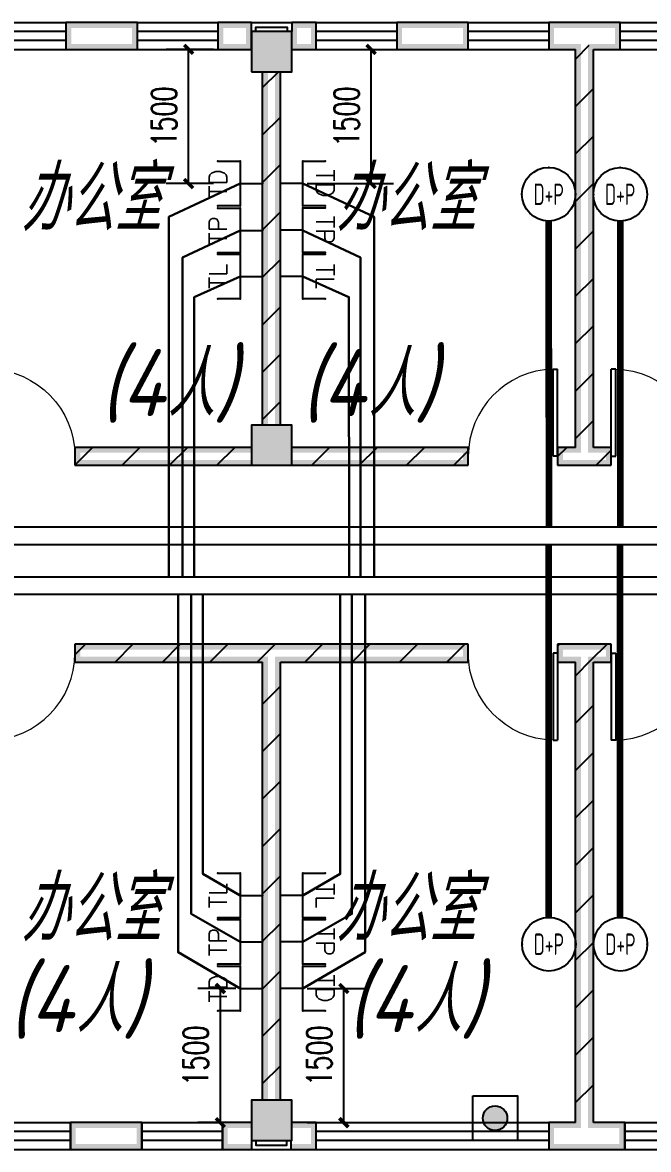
# Model space of a CAD drawing. Extents: x 1241380 to 1952554, y 1012187 to 1766051.
# Drawn here: x 1649079 to 1656081, y 1104713 to 1117313 of the extents above; entities that cross this region are included whole.
import ezdxf
from ezdxf.enums import TextEntityAlignment as Align

# ---------------------------------------------------------------- set-up
doc = ezdxf.new("R2010")
doc.units = 0
for name, color, linetype in [('1-建筑底图', 8, 'Continuous'), ('CABLETRAY_PDS', 4, 'Continuous'), ('EQUIP-通讯', 3, 'Continuous'), ('PUB_HATCH', 8, 'Continuous'), ('TEL_DIM', 3, 'Continuous'), ('WIRE-综合布线', 5, 'Continuous'), ('光纤点位', 3, 'Continuous'), ('内网桥架', 1, 'Continuous'), ('填充', 8, 'Continuous'), ('红机电话', 3, 'Continuous'), ('蓝机电话', 3, 'Continuous')]:
    doc.layers.add(name, color=color, linetype=linetype)
doc.layers.add('内网线路', color=1, linetype='Continuous', lineweight=30)
doc.styles.add('_TEL_ATTDEF', font='GBENOR', dxfattribs={"width": 0.8, "height": 3, "bigfont": 'GBCBIG'})
doc.styles.add('_TEL_DIM', font='SIMPLEX', dxfattribs={"width": 0.8, "height": 3.5, "bigfont": 'HZTXT'})
doc.styles.add('A_DIM_T3', font='SIMPLEX', dxfattribs={"width": 0.7, "bigfont": 'HZ'})
doc.styles.get("Standard").update_dxf_attribs({"font": 'gbeitc.shx', "bigfont": 'gbcbig.shx'})
doc.linetypes.add('JIEDI', pattern='A,1.25,-0.25,0.25,-0.25,0.625,["/",Standard,S=0.6,R=0,X=0,Y=-0.3],0.625,-0.25,0.25,-0.25', length=4)
doc.dimstyles.new('_TCH_ARCH&&100', dxfattribs={"dimtxt": 280, "dimasz": 100, "dimexe": 250, "dimexo": 300, "dimgap": 135, "dimtad": 1, "dimdec": 0, "dimzin": 0, "dimdsep": 46, "dimtxsty": 'A_DIM_T3', "dimblk": 'ARCHTICK', "dimcen": 0.09, "dimclrt": 7, "dimazin": 2, "dimtfac": 1, "dimtdec": 0, "dimtix": 1, "dimtmove": 2, "dimatfit": 3, "dimfxl": 100, "dimtolj": 1, "dimtzin": 0, "dimarcsym": 0})
pattern_1 = [(45, (933820.03, 485085.73), (-265.16515, 265.16515), [])]

# ---------------------------------------------------------------- blocks, each defined once
blk = doc.blocks.new('xfjyc')
at = {"layer": '填充'}
h = blk.add_hatch(color=1, dxfattribs=at)
h.dxf.hatch_style = 1
edge = h.paths.add_edge_path()
edge.add_arc((250, 250), 137, 0, 360)
blk.add_lwpolyline([(0, 500), (500, 500), (500, 0), (0, 0)], close=True)
at = {"color": 1}
blk.add_circle((250, 250), 137, dxfattribs=at)
blk = doc.blocks.new('$WINLIB2D$00000001')
at = {"color": 0}
for points in [[(-0.5, 0.5), (-0.5, -0.5)], [(-0.5, 0.5), (0.5, 0.5)], [(0.5, -0.5), (0.5, 0.5)], [(0.5, 0.1667), (-0.5, 0.1667)], [(0.5, -0.1667), (-0.5, -0.1667)], [(-0.5, -0.5), (0.5, -0.5)]]:
    blk.add_lwpolyline(points, dxfattribs=at)
blk = doc.blocks.new('$DorLib2D$00000001')
at = {"color": 0}
for p, q in [((0.45, 0.975), (0.5, 0.975)), ((0.45, 0), (0.45, 0.975)), ((0.5, 0), (0.5, 0.975)), ((0.5, 0), (0.45, 0))]:
    blk.add_line(p, q, dxfattribs=at)
at = {"color": 0, "lineweight": 13}
blk.add_arc((0.475, 0), 0.975, 91.4693, 180, dxfattribs=at)
blk = doc.blocks.new('_FZH')
blk.add_lwpolyline([(-0.5, -0.5), (0.5, -0.5), (0.5, 0.5), (-0.5, 0.5)], close=True)
at = {"layer": 'PUB_HATCH'}
blk.add_solid([(-0.5, -0.5), (0.5, -0.5), (-0.5, 0.5), (0.5, 0.5)], dxfattribs=at)
blk = doc.blocks.new('1-二层建筑底图')
at = {"layer": '1-建筑底图'}
for points in [[(1650365, 1162521), (1649565, 1162521), (1649625, 1162461), (1650305, 1162461)], [(1649565, 1162521), (1649565, 1162221), (1649625, 1162281), (1649625, 1162461)], [(1650365, 1162221), (1650365, 1162521), (1650305, 1162461), (1650305, 1162281)], [(1651640, 1162521), (1651265, 1162521), (1651325, 1162461), (1651580, 1162461)], [(1651265, 1162521), (1651265, 1162221), (1651325, 1162281), (1651325, 1162461)], [(1651640, 1162221), (1651640, 1162521), (1651580, 1162461), (1651580, 1162281)], [(1652365, 1162521), (1652090, 1162521), (1652150, 1162461), (1652305, 1162461)], [(1652090, 1162421), (1652090, 1162421), (1652090, 1162221), (1652150, 1162281), (1652150, 1162461), (1652090, 1162521)], [(1652365, 1162221), (1652365, 1162521), (1652305, 1162461), (1652305, 1162281)], [(1654065, 1162521), (1653265, 1162521), (1653325, 1162461), (1654005, 1162461)], [(1653265, 1162521), (1653265, 1162221), (1653325, 1162281), (1653325, 1162461)], [(1654065, 1162221), (1654065, 1162521), (1654005, 1162461), (1654005, 1162281)], [(1655365, 1162521), (1654965, 1162521), (1655025, 1162461), (1655365, 1162461)], [(1654965, 1162521), (1654965, 1162221), (1655025, 1162281), (1655025, 1162461)], [(1655765, 1162521), (1655365, 1162521), (1655365, 1162461), (1655705, 1162461)], [(1655765, 1162221), (1655765, 1162521), (1655705, 1162461), (1655705, 1162281)], [(1652090, 1162421), (1651640, 1162421), (1651700, 1162361), (1652030, 1162361)], [(1651640, 1162421), (1651640, 1161971), (1651700, 1162031), (1651700, 1162361)], [(1652090, 1161971), (1652090, 1162421), (1652030, 1162361), (1652030, 1162031)], [(1649565, 1162221), (1650365, 1162221), (1650305, 1162281), (1649625, 1162281)], [(1651265, 1162221), (1651640, 1162221), (1651580, 1162281), (1651325, 1162281)], [(1652090, 1162221), (1652090, 1162221), (1652365, 1162221), (1652305, 1162281), (1652150, 1162281)], [(1653265, 1162221), (1654065, 1162221), (1654005, 1162281), (1653325, 1162281)], [(1654965, 1162221), (1655265, 1162221), (1655325, 1162281), (1655025, 1162281)], [(1655265, 1157771), (1655265, 1162221), (1655325, 1162281), (1655325, 1157711)], [(1655465, 1162221), (1655765, 1162221), (1655705, 1162281), (1655405, 1162281)], [(1655465, 1157771), (1655465, 1162221), (1655405, 1162281), (1655405, 1157711)], [(1651640, 1161971), (1652090, 1161971), (1652030, 1162031), (1651700, 1162031)], [(1651825, 1161971), (1651765, 1161971), (1651765, 1158021), (1651825, 1158021)], [(1651965, 1161971), (1651905, 1161971), (1651905, 1158021), (1651965, 1158021)], [(1652090, 1158021), (1651640, 1158021), (1651700, 1157961), (1652030, 1157961)], [(1651640, 1158021), (1651640, 1157571), (1651700, 1157631), (1651700, 1157961)], [(1652090, 1157571), (1652090, 1158021), (1652030, 1157961), (1652030, 1157631)], [(1651640, 1157711), (1651640, 1157771), (1649665, 1157771), (1649725, 1157711)], [(1649665, 1157771), (1649665, 1157571), (1649725, 1157631), (1649725, 1157711)], [(1652090, 1157771), (1652090, 1157711), (1654005, 1157711), (1654065, 1157771)], [(1654065, 1157571), (1654065, 1157771), (1654005, 1157711), (1654005, 1157631)], [(1655265, 1157771), (1655065, 1157771), (1655125, 1157711), (1655325, 1157711)], [(1655065, 1157771), (1655065, 1157571), (1655125, 1157631), (1655125, 1157711)], [(1655665, 1157771), (1655465, 1157771), (1655405, 1157711), (1655605, 1157711)], [(1655665, 1157571), (1655665, 1157771), (1655605, 1157711), (1655605, 1157631)], [(1651640, 1157571), (1651640, 1157631), (1649725, 1157631), (1649665, 1157571)], [(1651640, 1157571), (1652090, 1157571), (1652030, 1157631), (1651700, 1157631)], [(1652090, 1157631), (1652090, 1157571), (1654065, 1157571), (1654005, 1157631)], [(1655065, 1157571), (1655365, 1157571), (1655365, 1157631), (1655125, 1157631)], [(1655365, 1157571), (1655665, 1157571), (1655605, 1157631), (1655365, 1157631)], [(1651865, 1155571), (1649665, 1155571), (1649725, 1155511), (1651865, 1155511)], [(1649665, 1155571), (1649665, 1155371), (1649725, 1155431), (1649725, 1155511)], [(1654065, 1155571), (1651865, 1155571), (1651865, 1155511), (1654005, 1155511)], [(1654065, 1155371), (1654065, 1155571), (1654005, 1155511), (1654005, 1155431)], [(1655365, 1155571), (1655065, 1155571), (1655125, 1155511), (1655365, 1155511)], [(1655065, 1155571), (1655065, 1155371), (1655125, 1155431), (1655125, 1155511)], [(1655665, 1155571), (1655365, 1155571), (1655365, 1155511), (1655605, 1155511)], [(1655665, 1155371), (1655665, 1155571), (1655605, 1155511), (1655605, 1155431)], [(1649665, 1155371), (1651765, 1155371), (1651825, 1155431), (1649725, 1155431)], [(1651765, 1150471), (1651825, 1150471), (1651825, 1155431), (1651765, 1155371)], [(1651965, 1155371), (1654065, 1155371), (1654005, 1155431), (1651905, 1155431)], [(1651905, 1150471), (1651965, 1150471), (1651965, 1155371), (1651905, 1155431)], [(1655065, 1155371), (1655265, 1155371), (1655325, 1155431), (1655125, 1155431)], [(1655265, 1150221), (1655265, 1155371), (1655325, 1155431), (1655325, 1150161)], [(1655465, 1155371), (1655665, 1155371), (1655605, 1155431), (1655405, 1155431)], [(1655465, 1150221), (1655465, 1155371), (1655405, 1155431), (1655405, 1150161)], [(1652090, 1150471), (1651640, 1150471), (1651700, 1150411), (1652030, 1150411)], [(1651640, 1150471), (1651640, 1150021), (1651700, 1150081), (1651700, 1150411)], [(1652090, 1150021), (1652090, 1150471), (1652030, 1150411), (1652030, 1150081)], [(1650415, 1150221), (1649615, 1150221), (1649675, 1150161), (1650355, 1150161)], [(1649615, 1150221), (1649615, 1149921), (1649675, 1149981), (1649675, 1150161)], [(1650415, 1149921), (1650415, 1150221), (1650355, 1150161), (1650355, 1149981)], [(1651640, 1150221), (1651315, 1150221), (1651375, 1150161), (1651640, 1150161)], [(1651315, 1150221), (1651315, 1149921), (1651375, 1149981), (1651375, 1150161)], [(1652090, 1150221), (1652090, 1150161), (1652305, 1150161), (1652365, 1150221)], [(1652365, 1149921), (1652365, 1150221), (1652305, 1150161), (1652305, 1149981)], [(1655265, 1150221), (1654965, 1150221), (1655025, 1150161), (1655325, 1150161)], [(1654965, 1150221), (1654965, 1149921), (1655025, 1149981), (1655025, 1150161)], [(1655815, 1150221), (1655465, 1150221), (1655405, 1150161), (1655755, 1150161)], [(1655815, 1149921), (1655815, 1150221), (1655755, 1150161), (1655755, 1149981)], [(1651640, 1150021), (1652090, 1150021), (1652030, 1150081), (1651700, 1150081)], [(1649615, 1149921), (1650415, 1149921), (1650355, 1149981), (1649675, 1149981)], [(1651315, 1149921), (1651640, 1149921), (1651640, 1149981), (1651375, 1149981)], [(1652085, 1149921), (1652365, 1149921), (1652305, 1149981), (1652085, 1149981)], [(1654965, 1149921), (1655365, 1149921), (1655365, 1149981), (1655025, 1149981)], [(1655365, 1149921), (1655815, 1149921), (1655755, 1149981), (1655365, 1149981)]]:
    blk.add_hatch(color=256, dxfattribs=at).paths.add_polyline_path(points)
h = blk.add_hatch(dxfattribs=at)
h.set_pattern_fill('普通砖', color=256, scale=150, style=0)
h.set_pattern_definition(pattern_1)
h.paths.add_polyline_path([(1655365, 1157704), (1655405, 1157711), (1655465, 1157771), (1655465, 1162221), (1655365, 1162321), (1655265, 1162221), (1655265, 1157771), (1655325, 1157711)])
h = blk.add_hatch(dxfattribs=at)
h.set_pattern_fill('普通砖', color=256, scale=150, style=0)
h.set_pattern_definition(pattern_1)
h.paths.add_polyline_path([(1651965, 1161971), (1651765, 1161971), (1651765, 1158021), (1651965, 1158021)])
h = blk.add_hatch(dxfattribs=at)
h.set_pattern_fill('普通砖', color=256, scale=150, style=0)
h.set_pattern_definition(pattern_1)
h.paths.add_polyline_path([(1651640, 1157571), (1651640, 1157771), (1649665, 1157771), (1649665, 1157571)])
h = blk.add_hatch(dxfattribs=at)
h.set_pattern_fill('普通砖', color=256, scale=150, style=0)
h.set_pattern_definition(pattern_1)
h.paths.add_polyline_path([(1652090, 1157771), (1652090, 1157571), (1654065, 1157571), (1654065, 1157771)])
h = blk.add_hatch(dxfattribs=at)
h.set_pattern_fill('普通砖', color=256, scale=150, style=0)
h.set_pattern_definition(pattern_1)
h.paths.add_polyline_path([(1655325, 1157711), (1655265, 1157771), (1655065, 1157771), (1655065, 1157571), (1655365, 1157571), (1655365, 1157704)])
h = blk.add_hatch(dxfattribs=at)
h.set_pattern_fill('普通砖', color=256, scale=150, style=0)
h.set_pattern_definition(pattern_1)
h.paths.add_polyline_path([(1655365, 1157704), (1655365, 1157571), (1655665, 1157571), (1655665, 1157771), (1655465, 1157771), (1655405, 1157711)])
h = blk.add_hatch(dxfattribs=at)
h.set_pattern_fill('普通砖', color=256, scale=150, style=0)
h.set_pattern_definition(pattern_1)
h.paths.add_polyline_path([(1651865, 1155438), (1651865, 1155571), (1649665, 1155571), (1649665, 1155371), (1651765, 1155371), (1651825, 1155431)])
h = blk.add_hatch(dxfattribs=at)
h.set_pattern_fill('普通砖', color=256, scale=150, style=0)
h.set_pattern_definition(pattern_1)
h.paths.add_polyline_path([(1651905, 1155431), (1651965, 1155371), (1654065, 1155371), (1654065, 1155571), (1651865, 1155571), (1651865, 1155438)])
h = blk.add_hatch(dxfattribs=at)
h.set_pattern_fill('普通砖', color=256, scale=150, style=0)
h.set_pattern_definition(pattern_1)
h.paths.add_polyline_path([(1655365, 1155438), (1655365, 1155571), (1655065, 1155571), (1655065, 1155371), (1655265, 1155371), (1655325, 1155431)])
h = blk.add_hatch(dxfattribs=at)
h.set_pattern_fill('普通砖', color=256, scale=150, style=0)
h.set_pattern_definition(pattern_1)
h.paths.add_polyline_path([(1655405, 1155431), (1655465, 1155371), (1655665, 1155371), (1655665, 1155571), (1655365, 1155571), (1655365, 1155438)])
h = blk.add_hatch(dxfattribs=at)
h.set_pattern_fill('普通砖', color=256, scale=150, style=0)
h.set_pattern_definition(pattern_1)
h.paths.add_polyline_path([(1651765, 1150471), (1651965, 1150471), (1651965, 1155371), (1651905, 1155431), (1651865, 1155438), (1651825, 1155431), (1651765, 1155371)])
h = blk.add_hatch(dxfattribs=at)
h.set_pattern_fill('普通砖', color=256, scale=150, style=0)
h.set_pattern_definition(pattern_1)
h.paths.add_polyline_path([(1655365, 1150121), (1655465, 1150221), (1655465, 1155371), (1655405, 1155431), (1655365, 1155438), (1655325, 1155431), (1655265, 1155371), (1655265, 1150221)])
for p, q in [((1650365, 1162521), (1649565, 1162521)), ((1649565, 1162521), (1649565, 1162221)), ((1650365, 1162221), (1650365, 1162521)), ((1651640, 1162521), (1651265, 1162521)), ((1651265, 1162521), (1651265, 1162221)), ((1651640, 1162221), (1651640, 1162521)), ((1652365, 1162521), (1652090, 1162521)), ((1652090, 1162521), (1652090, 1162421)), ((1652365, 1162221), (1652365, 1162521)), ((1654065, 1162521), (1653265, 1162521)), ((1653265, 1162521), (1653265, 1162221)), ((1654065, 1162221), (1654065, 1162521)), ((1655365, 1162521), (1654965, 1162521)), ((1654965, 1162521), (1654965, 1162221)), ((1655765, 1162521), (1655365, 1162521)), ((1655765, 1162221), (1655765, 1162521)), ((1649565, 1162221), (1650365, 1162221)), ((1651265, 1162221), (1651640, 1162221)), ((1652090, 1162221), (1652365, 1162221)), ((1653265, 1162221), (1654065, 1162221)), ((1654965, 1162221), (1655265, 1162221)), ((1655265, 1157771), (1655265, 1162221)), ((1655465, 1162221), (1655765, 1162221)), ((1655465, 1157771), (1655465, 1162221)), ((1651765, 1158021), (1651765, 1161971)), ((1651965, 1158021), (1651965, 1161971)), ((1651640, 1157771), (1649665, 1157771)), ((1649665, 1157771), (1649665, 1157571)), ((1654065, 1157771), (1652090, 1157771)), ((1654065, 1157571), (1654065, 1157771)), ((1655265, 1157771), (1655065, 1157771)), ((1655065, 1157771), (1655065, 1157571)), ((1655665, 1157771), (1655465, 1157771)), ((1655665, 1157571), (1655665, 1157771)), ((1649665, 1157571), (1651640, 1157571)), ((1652090, 1157571), (1654065, 1157571)), ((1655065, 1157571), (1655365, 1157571)), ((1655365, 1157571), (1655665, 1157571)), ((1651865, 1155571), (1649665, 1155571)), ((1649665, 1155571), (1649665, 1155371)), ((1654065, 1155571), (1651865, 1155571)), ((1654065, 1155371), (1654065, 1155571)), ((1655365, 1155571), (1655065, 1155571)), ((1655065, 1155571), (1655065, 1155371)), ((1655665, 1155571), (1655365, 1155571)), ((1655665, 1155371), (1655665, 1155571)), ((1649665, 1155371), (1651765, 1155371)), ((1651765, 1150471), (1651765, 1155371)), ((1651965, 1155371), (1654065, 1155371)), ((1651965, 1150471), (1651965, 1155371)), ((1655065, 1155371), (1655265, 1155371)), ((1655265, 1150221), (1655265, 1155371)), ((1655465, 1155371), (1655665, 1155371)), ((1655465, 1150221), (1655465, 1155371)), ((1650415, 1150221), (1649615, 1150221)), ((1649615, 1150221), (1649615, 1149921)), ((1650415, 1149921), (1650415, 1150221)), ((1651640, 1150221), (1651315, 1150221)), ((1651315, 1150221), (1651315, 1149921)), ((1652365, 1150221), (1652090, 1150221)), ((1652365, 1149921), (1652365, 1150221)), ((1655265, 1150221), (1654965, 1150221)), ((1654965, 1150221), (1654965, 1149921)), ((1655815, 1150221), (1655465, 1150221)), ((1655815, 1149921), (1655815, 1150221)), ((1649615, 1149921), (1650415, 1149921)), ((1651315, 1149921), (1651640, 1149921)), ((1652085, 1149921), (1652365, 1149921)), ((1654965, 1149921), (1655365, 1149921)), ((1655365, 1149921), (1655815, 1149921))]:
    blk.add_line(p, q, dxfattribs=at)
for points in [[(1651640, 1162421), (1651640, 1162521), (1652090, 1162521), (1652090, 1162421)], [(1651690, 1162421), (1651690, 1162471), (1652040, 1162471), (1652040, 1162421)], [(1651640, 1150021), (1651640, 1149921), (1652085, 1149921), (1652085, 1150021)], [(1651690, 1150021), (1651690, 1149971), (1652035, 1149971), (1652035, 1150021)]]:
    blk.add_lwpolyline(points, dxfattribs=at)
for name, p, xscale, yscale, zscale in [('$WINLIB2D$00000001', (1649115, 1162371), 900, -300, 900), ('$WINLIB2D$00000001', (1650815, 1162371), 900, -300, 900), ('$WINLIB2D$00000001', (1652815, 1162371), 900, -300, 900), ('$WINLIB2D$00000001', (1654515, 1162371), 900, -300, 900), ('$WINLIB2D$00000001', (1656215, 1162371), 900, -300, 900), ('$DorLib2D$00000001', (1649165, 1157671), -1000, 1000, -1000), ('$DorLib2D$00000001', (1649165, 1155471), -1000, -1000, -1000), ('$DorLib2D$00000001', (1654565, 1155471), 1000, -1000, 1000), ('$DorLib2D$00000001', (1656165, 1155471), -1000, -1000, -1000)]:
    blk.add_blockref(name, p, dxfattribs=dict(at, xscale=xscale, yscale=yscale, zscale=zscale))
for name, p, xscale, yscale, zscale, rotation in [('_FZH', (1651865, 1162196), 449.9999995146645, 449.9999995146645, 449.9999995146645, 359.9999999772178), ('$DorLib2D$00000001', (1654565, 1157671), -1000, -1000, -1000, 180), ('$DorLib2D$00000001', (1656165, 1157671), 1000, -1000, 1000, 180), ('_FZH', (1651865, 1157796), 449.9999994899845, 449.9999994899845, 449.9999994899845, 359.9999999772327), ('_FZH', (1651865, 1150246), 449.9999994899845, 449.9999994899845, 449.9999994899845, 359.9999999772327), ('$WINLIB2D$00000001', (1649165, 1150071), -900, -300, -900, 180.0000000009165), ('$WINLIB2D$00000001', (1650865, 1150071), -900, -300, -900, 180.0000000009165), ('$WINLIB2D$00000001', (1653665, 1150071), -2600, 300, -2600, 180), ('$WINLIB2D$00000001', (1656265, 1150071), -900, -300, -900, 180)]:
    blk.add_blockref(name, p, dxfattribs=dict(at, xscale=xscale, yscale=yscale, zscale=zscale, rotation=rotation))
blk.add_blockref('xfjyc', (1654115, 1150021), dxfattribs=at)
for s, height, p in [('办公室', 723.4, (1649060, 1160192)), ('办公室', 723.4, (1652582, 1160192)), (')', 750, (1651222, 1158120)), (')', 750, (1653466, 1158120)), ('(4', 750, (1649945, 1158120)), ('人', 723, (1650695, 1158120)), ('(4', 750, (1652190, 1158120)), ('人', 723, (1652940, 1158120)), ('办公室', 723.4, (1649060, 1152251)), ('办公室', 723.4, (1652582, 1152251)), ('(4', 750, (1648922, 1151232)), ('人', 723, (1649672, 1151232)), (')', 750, (1650199, 1151232)), ('(4', 750, (1652706, 1151232)), ('人', 723, (1653456, 1151232)), (')', 750, (1653982, 1151232))]:
    blk.add_text(s, height=height, dxfattribs=at).set_placement(p)
blk = doc.blocks.new('$equip_U$00000080(win7-PC-wzy)')
blk.add_circle((0, 0.5), 0.5)
for p in [(0, 0.999), (-0.5, 0.5), (0.5, 0.5)]:
    blk.add_point(p)
at = {"color": 7, "style": '_TEL_DIM', "width": 0.7}
blk.add_attdef('$TEXT$', text='', height=0.4, dxfattribs=at).set_placement((0, 0.5), align=Align.MIDDLE_CENTER)
at = {"color": 7, "style": '_TEL_DIM', "flags": 1}
for tag in ['A', 'REMARK']:
    blk.add_attdef(tag, text='', height=0.00002, dxfattribs=at).set_placement((0, 0), align=Align.MIDDLE_CENTER)
blk = doc.blocks.new('$equip$00001867')
for p, q in [((-0.5, 0.499), (-0.5, 0.999)), ((0.5, 0.999), (0.5, 0.499)), ((0.5, 0.499), (-0.5, 0.499)), ((0, 0.5), (0, 0))]:
    blk.add_line(p, q)
for p in [(-0.5, 0.999), (0.5, 0.999), (-0.5, 0.499), (0.5, 0.499), (0, 0)]:
    blk.add_point(p)
at = {"color": 7, "style": '_TEL_DIM'}
blk.add_attdef('$TEXT$', text='', height=0.4, dxfattribs=at).set_placement((0, 0.999), align=Align.MIDDLE_CENTER)
at = {"color": 7, "style": '_TEL_DIM', "flags": 1}
blk.add_attdef('A', text='', height=0.00002, dxfattribs=at).set_placement((0, 0), align=Align.MIDDLE_CENTER)
blk = doc.blocks.new('$equip$00002670')
for p, q in [((-0.5, 0.499), (-0.5, 0.999)), ((0.5, 0.999), (0.5, 0.499)), ((0.5, 0.499), (-0.5, 0.499)), ((0, 0.5), (0, 0))]:
    blk.add_line(p, q)
for p in [(-0.5, 0.999), (0.5, 0.999), (-0.5, 0.499), (0.5, 0.499), (0, 0)]:
    blk.add_point(p)
at = {"color": 7, "style": '_TEL_DIM'}
blk.add_attdef('$TEXT$', text='', height=0.4, dxfattribs=at).set_placement((0, 0.999), align=Align.MIDDLE_CENTER)
at = {"color": 7, "style": '_TEL_DIM', "flags": 1}
blk.add_attdef('A', text='', height=0.000025, dxfattribs=at).set_placement((0, 0), align=Align.MIDDLE_CENTER)
blk = doc.blocks.new('_ArchTick')
at = {"color": 0, "linetype": 'ByBlock', "const_width": 0.4}
blk.add_lwpolyline([(-0.5, -0.5), (0.5, 0.5)], dxfattribs=at)
blk = doc.blocks.new('*D374')
at = {"layer": 'Defpoints', "color": 0}
for p in [(1651292, 1106513), (1651765, 1106513), (1651765, 1105013)]:
    blk.add_point(p, dxfattribs=at)
at = {"layer": 'TEL_DIM', "color": 0, "lineweight": -2, "transparency": 16777216}
for p, q in [((1651465, 1106513), (1651042, 1106513)), ((1651292, 1105013), (1651292, 1106513)), ((1651465, 1105013), (1651042, 1105013))]:
    blk.add_line(p, q, dxfattribs=at)
at = {"layer": 'TEL_DIM', "color": 0, "lineweight": -2, "transparency": 16777216, "xscale": 100, "yscale": 100, "zscale": 100}
for p, rotation in [((1651292, 1106513), 90), ((1651292, 1105013), 270)]:
    blk.add_blockref('_ArchTick', p, dxfattribs=dict(at, rotation=rotation))
at = {"layer": 'TEL_DIM', "color": 7, "transparency": 16777216, "insert": (1651017, 1105763), "char_height": 280, "attachment_point": 5, "rotation": 90, "style": 'A_DIM_T3'}
blk.add_mtext('\\A1;1500', dxfattribs=at)
blk = doc.blocks.new('*D375')
at = {"layer": 'Defpoints', "color": 0}
for p in [(1651965, 1106513), (1652673, 1106513), (1651965, 1105013)]:
    blk.add_point(p, dxfattribs=at)
at = {"layer": 'TEL_DIM', "color": 0, "lineweight": -2, "transparency": 16777216}
for p, q in [((1652265, 1106513), (1652923, 1106513)), ((1652673, 1105013), (1652673, 1106513)), ((1652265, 1105013), (1652923, 1105013))]:
    blk.add_line(p, q, dxfattribs=at)
at = {"layer": 'TEL_DIM', "color": 0, "lineweight": -2, "transparency": 16777216, "xscale": 100, "yscale": 100, "zscale": 100}
for p, rotation in [((1652673, 1106513), 90), ((1652673, 1105013), 270)]:
    blk.add_blockref('_ArchTick', p, dxfattribs=dict(at, rotation=rotation))
at = {"layer": 'TEL_DIM', "color": 7, "transparency": 16777216, "insert": (1652398, 1105763), "char_height": 280, "attachment_point": 5, "rotation": 90, "style": 'A_DIM_T3'}
blk.add_mtext('\\A1;1500', dxfattribs=at)
blk = doc.blocks.new('*D409')
at = {"layer": 'Defpoints', "color": 0}
for p in [(1651965, 1117013), (1652979, 1117013), (1651965, 1115513)]:
    blk.add_point(p, dxfattribs=at)
at = {"layer": 'TEL_DIM', "color": 0, "lineweight": -2, "transparency": 16777216}
for p, q in [((1652265, 1117013), (1653229, 1117013)), ((1652979, 1115513), (1652979, 1117013)), ((1652265, 1115513), (1653229, 1115513))]:
    blk.add_line(p, q, dxfattribs=at)
at = {"layer": 'TEL_DIM', "color": 0, "lineweight": -2, "transparency": 16777216, "xscale": 100, "yscale": 100, "zscale": 100}
for p, rotation in [((1652979, 1117013), 90), ((1652979, 1115513), 270)]:
    blk.add_blockref('_ArchTick', p, dxfattribs=dict(at, rotation=rotation))
at = {"layer": 'TEL_DIM', "color": 7, "transparency": 16777216, "insert": (1652704, 1116263), "char_height": 280, "attachment_point": 5, "rotation": 90, "style": 'A_DIM_T3'}
blk.add_mtext('\\A1;1500', dxfattribs=at)
blk = doc.blocks.new('*D410')
at = {"layer": 'Defpoints', "color": 0}
for p in [(1650937, 1117013), (1651515, 1117013), (1651515, 1115513)]:
    blk.add_point(p, dxfattribs=at)
at = {"layer": 'TEL_DIM', "color": 0, "lineweight": -2, "transparency": 16777216}
for p, q in [((1651215, 1117013), (1650687, 1117013)), ((1650937, 1115513), (1650937, 1117013)), ((1651215, 1115513), (1650687, 1115513))]:
    blk.add_line(p, q, dxfattribs=at)
at = {"layer": 'TEL_DIM', "color": 0, "lineweight": -2, "transparency": 16777216, "xscale": 100, "yscale": 100, "zscale": 100}
for p, rotation in [((1650937, 1117013), 90), ((1650937, 1115513), 270)]:
    blk.add_blockref('_ArchTick', p, dxfattribs=dict(at, rotation=rotation))
at = {"layer": 'TEL_DIM', "color": 7, "transparency": 16777216, "insert": (1650662, 1116263), "char_height": 280, "attachment_point": 5, "rotation": 90, "style": 'A_DIM_T3'}
blk.add_mtext('\\A1;1500', dxfattribs=at)

msp = doc.modelspace()

# ---------------------------------------------------------------- linework, layer by layer
at = {"layer": 'CABLETRAY_PDS'}
for p, q in [((1628205, 1111674.2), (1674615, 1111674.2)), ((1674615, 1111474.2), (1628205, 1111474.2))]:
    msp.add_line(p, q, dxfattribs=at)
at = {"layer": 'WIRE-综合布线', "linetype": 'Continuous', "const_width": 75}
for points in [[(1654967.2, 1111674.2), (1654965.3, 1115093.6)], [(1655766.6, 1111674.2), (1655764.7, 1115092.3)], [(1654965.3, 1107307.7), (1654965.3, 1111474.2)], [(1655762.6, 1107297.3), (1655762.6, 1111474.2)]]:
    msp.add_lwpolyline(points, dxfattribs=at)
at = {"layer": '内网桥架'}
for p, q in [((1636220.8, 1111117.3), (1673987.6, 1111117.3)), ((1673987.6, 1110917.3), (1636220.8, 1110917.3))]:
    msp.add_line(p, q, dxfattribs=at)
at = {"layer": '内网线路'}
for points in [[(1651515.5, 1115513.3), (1650715.4, 1115139.1), (1650715.4, 1111117.3)], [(1652214, 1115513.3), (1653014.3, 1115139.5), (1653014.3, 1111117.3)], [(1651515.5, 1114989.6), (1650868.4, 1114685.7), (1650868.4, 1111117.3)], [(1652214.2, 1114989.6), (1652861.5, 1114686), (1652861.5, 1111117.3)], [(1651515.5, 1114475), (1650999.5, 1114242.8), (1650999.5, 1111117.3)], [(1652214.5, 1114475), (1652730.6, 1114243), (1652732.1, 1111117.3)], [(1651515.5, 1106513.3), (1650818.9, 1106917.6), (1650818.9, 1110917.3)], [(1651515.5, 1107033.3), (1650966.6, 1107347.5), (1650966.6, 1110917.3)], [(1651515.5, 1107551.6), (1651097.6, 1107794.6), (1651097.6, 1110917.3)], [(1652214.5, 1107551.6), (1652632.4, 1107794.6), (1652632.4, 1110917.3)], [(1652214.5, 1107033.3), (1652763.4, 1107347.5), (1652763.4, 1110917.3)], [(1652214.5, 1106513.3), (1652911, 1106917.6), (1652911, 1110917.3)]]:
    msp.add_lwpolyline(points, dxfattribs=at)

# ---------------------------------------------------------------- block references
at = {"layer": '1-建筑底图', "linetype": 'JIEDI'}
msp.add_blockref('1-二层建筑底图', (0, -45207.9), dxfattribs=at)
at = {"layer": 'EQUIP-通讯', "linetype": 'JIEDI'}
ref = msp.add_blockref('$equip_U$00000080(win7-PC-wzy)', (1655265, 1115393.3), dxfattribs=dict(at, xscale=600, yscale=600, zscale=600, rotation=90))
ref.add_attrib('$TEXT$', 'D+P', dxfattribs={"layer": '0', "color": 7, "height": 240, "style": '_TEL_ATTDEF', "width": 0.7}).set_placement((1654965.3, 1115393.3), align=Align.MIDDLE_CENTER)
ref = msp.add_blockref('$equip_U$00000080(win7-PC-wzy)', (1656064.4, 1115392), dxfattribs=dict(at, xscale=600, yscale=600, zscale=600, rotation=90))
ref.add_attrib('$TEXT$', 'D+P', dxfattribs={"layer": '0', "color": 7, "height": 240, "style": '_TEL_ATTDEF', "width": 0.7}).set_placement((1655764.7, 1115392), align=Align.MIDDLE_CENTER)
ref = msp.add_blockref('$equip_U$00000080(win7-PC-wzy)', (1654967.3, 1106708.3), dxfattribs=dict(at, xscale=600, yscale=600, zscale=600))
ref.add_attrib('$TEXT$', 'D+P', dxfattribs={"layer": '0', "color": 7, "height": 240, "style": '_TEL_ATTDEF', "width": 0.7}).set_placement((1654967.3, 1107008), align=Align.MIDDLE_CENTER)
ref = msp.add_blockref('$equip_U$00000080(win7-PC-wzy)', (1655767.3, 1106708.3), dxfattribs=dict(at, xscale=600, yscale=600, zscale=600))
ref.add_attrib('$TEXT$', 'D+P', dxfattribs={"layer": '0', "color": 7, "height": 240, "style": '_TEL_ATTDEF', "width": 0.7}).set_placement((1655767.3, 1107008), align=Align.MIDDLE_CENTER)
at = {"layer": '光纤点位', "xscale": 500, "yscale": 500, "zscale": 500}
for p, rotation in [((1651765, 1115513.3), 90), ((1651965, 1115513.3), 270), ((1651765, 1106513.3), 90), ((1651965, 1106513.3), 270)]:
    msp.add_blockref('$equip$00002670', p, dxfattribs=dict(at, rotation=rotation)).add_auto_attribs({'$TEXT$': 'TD'})
at = {"layer": '红机电话', "xscale": 500, "yscale": 500, "zscale": 500}
for p, rotation in [((1651765, 1114989.6), 90), ((1651965, 1114993.3), 270), ((1651765, 1107033.3), 90), ((1651965, 1107033.3), 270)]:
    msp.add_blockref('$equip$00001867', p, dxfattribs=dict(at, rotation=rotation)).add_auto_attribs({'$TEXT$': 'TP'})
at = {"layer": '蓝机电话', "xscale": 500, "yscale": 500, "zscale": 500}
for p, rotation in [((1651765, 1114475), 90), ((1651965, 1114475), 270), ((1651765, 1107551.6), 90), ((1651965, 1107551.6), 270)]:
    msp.add_blockref('$equip$00001867', p, dxfattribs=dict(at, rotation=rotation)).add_auto_attribs({'$TEXT$': 'TL'})

# ---------------------------------------------------------------- dimensions: what is measured, and where the dimension line sits
at = {"layer": 'TEL_DIM'}
for p1, p2, distance, picture, middle in [((1651515.5, 1115513.3), (1651515.5, 1117013.3), 578.5, '*D410', (1650662, 1116263.3)), ((1651965, 1115513.3), (1651965, 1117013.3), -1014, '*D409', (1652703.9, 1116263.3)), ((1651765, 1105013.3), (1651765, 1106513.3), 473.5, '*D374', (1651016.5, 1105763.3)), ((1651965, 1105013.3), (1651965, 1106513.3), -708, '*D375', (1652398, 1105763.3))]:
    dim = msp.add_aligned_dim(p1=p1, p2=p2, distance=distance, dimstyle='_TCH_ARCH&&100', dxfattribs=at)
    dim.commit()
    dim.dimension.update_dxf_attribs({"geometry": picture, "text_midpoint": middle})

doc.saveas('drawing.dxf')
